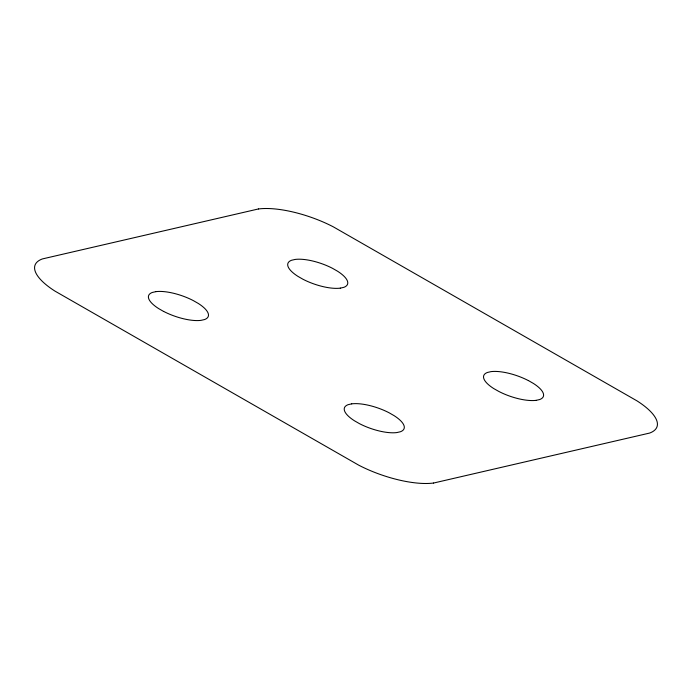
<?xml version="1.0" encoding="UTF-8"?>
<svg xmlns="http://www.w3.org/2000/svg" width="692" height="692" viewBox="0 0 692 692"><rect width="100%" height="100%" fill="white"/><g stroke="black" fill="none" stroke-linecap="round" stroke-linejoin="round"><path stroke-width="1.04" d="M258.462 208.949L42.402 258.929A63.059 21.668 19.2 0 0 55.04 291.15L358.767 465.197A63.059 21.668 19.2 0 0 433.512 483.033M155.864 291.643L152.309 292.465A31.529 10.838 19.2 0 0 158.632 308.58L163.623 311.452M340.308 288.149L343.863 287.327A31.529 10.838 19.2 0 0 337.549 271.221L332.558 268.349A31.529 10.838 19.2 0 0 295.173 259.431L291.6 260.244A31.529 10.838 19.2 0 0 297.923 276.359L302.923 279.231A31.529 10.838 19.2 0 0 340.334 288.132M351.7 403.851L348.137 404.673A31.529 10.838 19.2 0 0 354.46 420.788L359.451 423.651A31.529 10.838 19.2 0 0 396.827 432.569L400.4 431.756A31.529 10.838 19.2 0 0 394.077 415.641L389.086 412.769A31.529 10.838 19.2 0 0 351.674 403.868M536.127 400.357L539.682 399.535A31.529 10.838 19.2 0 0 533.368 383.42L528.377 380.548M433.538 483.051L649.598 433.071A63.059 21.668 19.2 0 0 636.96 400.85L333.233 226.794A63.059 21.668 19.2 0 0 258.488 208.967M163.675 311.435A31.529 10.838 19.2 0 0 201.043 320.353L204.572 319.548A31.529 10.838 19.2 0 0 198.258 303.433L193.258 300.57A31.529 10.838 19.2 0 0 155.856 291.652M536.153 400.339A31.529 10.838 19.2 0 1 498.785 391.421L493.733 388.567A31.529 10.838 19.2 0 1 487.445 372.46L490.991 371.63A31.529 10.838 19.2 0 1 528.325 380.565"/></g></svg>
